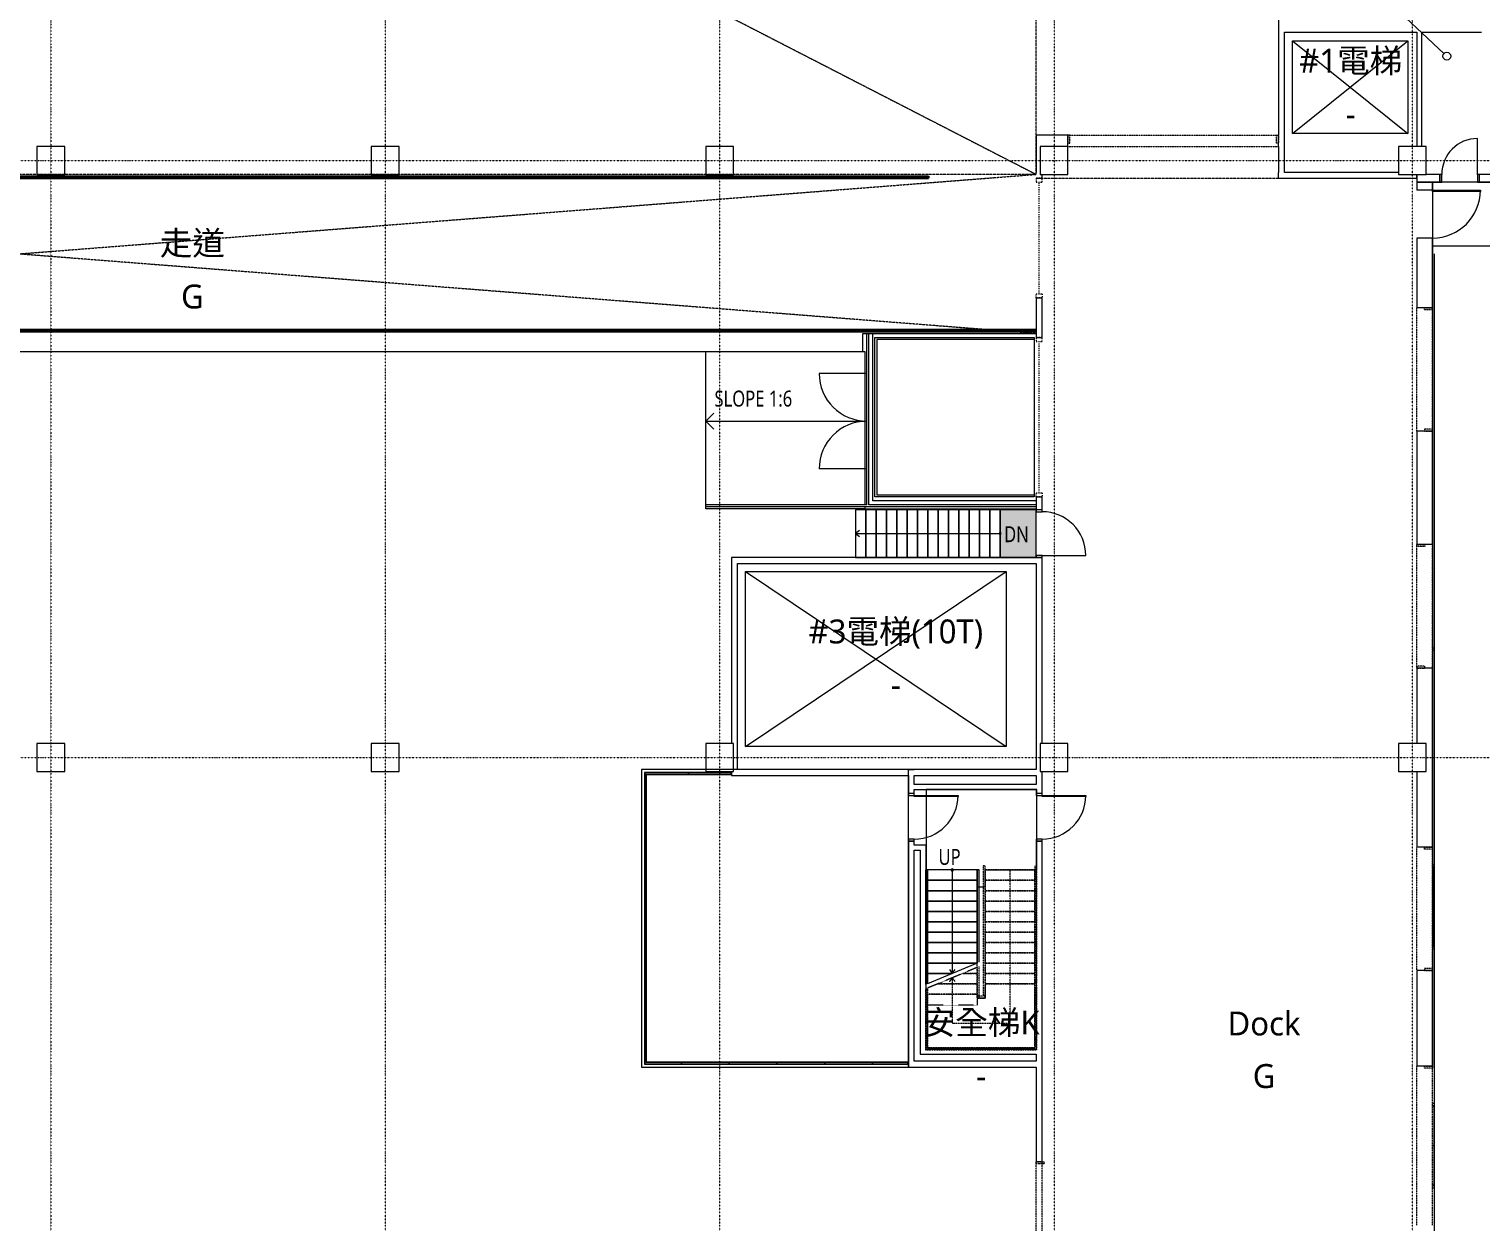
# Model space of a CAD drawing. Extents: x -76427 to 292734, y -42117 to 131250.
# Drawn here: x 217851 to 254325, y 33333 to 63300 of the extents above; entities that cross this region are included whole.
import ezdxf
from ezdxf.enums import TextEntityAlignment as Align

# ---------------------------------------------------------------- set-up
doc = ezdxf.new("R2010")
doc.units = 0
doc.header["$LTSCALE"] = 10
for name, pattern in [('H12PL1$0$HIDDEN', [0.4, 0.3, -0.1]), ('H12PL1$0$JJP_三點線', [0.9, 0.3, -0.15, 0, -0.15, 0, -0.15, 0, -0.15]), ('H12PL1$0$JJP_虛線(退縮線、投影線、地下室範圍、非屬本工程、圖面分區)', [0.45, 0.3, -0.15]), ('H12PL1$0$TAI_虛線', [5.644, 2.822, -2.822]), ('H12PL1$0$虛線', [0.846667, 0.423333, -0.423333])]:
    doc.linetypes.add(name, pattern=pattern)
for name, color, linetype in [('H12PL1$0$A-OBJE-2D', 252, 'Continuous'), ('H12PL1$0$A-RAIL', 252, 'Continuous'), ('H12PL1$0$A-STRS', 252, 'Continuous'), ('H12PL1$0$A-TEXT', 252, 'Continuous'), ('H12PL1$0$A-WALL-EX', 252, 'Continuous'), ('H12PL1$0$A-WALL-IN', 252, 'Continuous'), ('H12PL1$0$A-ZONE', 252, 'Continuous'), ('H12PL1$0$Door', 252, 'Continuous'), ('H12PL1$0$Hattch', 252, 'Continuous'), ('H12PL1$0$L10_14_SUGATA3', 252, 'Continuous'), ('H12PL1$0$L10_14_SUGATA4', 252, 'Continuous'), ('H12PL1$0$L10_14_TATEGU3', 252, 'Continuous'), ('H12PL1$0$S-COL', 252, 'Continuous'), ('H12PL1$0$S-GRID', 252, 'Continuous'), ('H12PL1$0$S-SLAB-SHOW', 252, 'Continuous'), ('XFDP10$0$A-W-P4S (50K)', 2, 'Continuous')]:
    doc.layers.add(name, color=color, linetype=linetype)
doc.styles.add('H12PL1$0$Standard', font='', dxfattribs={"width": 0.8})
doc.styles.get('H12PL1$0$Standard').set_extended_font_data('Microsoft JhengHei')

# ---------------------------------------------------------------- blocks, each defined once
blk = doc.blocks.new('XFDP10')
at = {"layer": 'XFDP10$0$A-W-P4S (50K)'}
for p, q in [((208751.3, 59550), (240449.5, 59550, 0)), ((208801.3, 59600, 0), (240449.5, 59600, 0)), ((240449.5, 59600, 0), (240449.5, 59550, 0)), ((202225, 55750, 0), (243150, 55750, 0)), ((202225, 55700, 0), (243150, 55700, 0))]:
    blk.add_line(p, q, dxfattribs=at)
blk = doc.blocks.new('H12PL1')
at = {"layer": 'H12PL1$0$Hattch', "linetype": 'Continuous', "lineweight": 0}
blk.add_hatch(color=256, dxfattribs=at).paths.add_polyline_path([(242250, 50025), (243150, 50025), (243150, 51225), (242250, 51225)])
at = {"layer": 'H12PL1$0$A-OBJE-2D', "linetype": 'H12PL1$0$HIDDEN', "lineweight": 0}
for p, q in [((192000, 85950), (243150, 59650)), ((192000, 55650), (243150, 59650)), ((243150, 55650), (192000, 59650))]:
    blk.add_line(p, q, dxfattribs=at)
at = {"layer": 'H12PL1$0$A-OBJE-2D', "lineweight": 0}
for p, q in [((250540, 63225), (251890, 63225)), ((249590, 60675), (252490, 63000)), ((249590, 63000), (252490, 60675)), ((249590, 60675), (249590, 63000)), ((249590, 63000), (252490, 63000)), ((252490, 63000), (252490, 60675)), ((252490, 60675), (249590, 60675)), ((234850, 53450), (235050, 53650)), ((234850, 53450), (235050, 53250)), ((235850, 45275), (242400, 49675)), ((235850, 49675), (242400, 45275)), ((235850, 45275), (235850, 49675)), ((235850, 49675), (242400, 49675)), ((242400, 49675), (242400, 45275)), ((243150, 48975), (243150, 45975)), ((242400, 45275), (235850, 45275))]:
    blk.add_line(p, q, dxfattribs=at)
at = {"layer": 'H12PL1$0$A-OBJE-2D', "linetype": 'H12PL1$0$HIDDEN', "lineweight": 0}
for points in [[(243150, 59650), (243150, 89450)], [(243150, 59650), (192000, 59650)]]:
    blk.add_lwpolyline(points, dxfattribs=at)
at = {"layer": 'H12PL1$0$A-OBJE-2D', "lineweight": 0}
for points in [[(192000, 85950), (192000, 55200), (238800, 55200), (238800, 55650), (243150, 55650)], [(238900, 51350), (238900, 55650)], [(238950, 51350), (238950, 55650)], [(243150, 51450), (239050, 51450), (239050, 55650)], [(243100, 55500), (239150, 55500), (239150, 51600), (243100, 51600)], [(238850, 51300), (238850, 51250), (234850, 51250), (234850, 55200), (238850, 55200), (238850, 51350)], [(238900, 54650), (237700, 54650)], [(238900, 52250), (237700, 52250)], [(238900, 51350), (234850, 51350)], [(243150, 51300), (234850, 51300)], [(238850, 51250), (243150, 51250)], [(243150, 51350), (238950, 51350)]]:
    blk.add_lwpolyline(points, dxfattribs=at)
blk.add_lwpolyline([(239100, 55550), (243100, 55550), (243100, 51550), (239100, 51550)], close=True, dxfattribs=at)
at = {"layer": 'H12PL1$0$A-OBJE-2D', "lineweight": 0, "flags": 128}
blk.add_lwpolyline([(234850, 53450), (238850, 53450)], dxfattribs=at)
at = {"layer": 'H12PL1$0$A-OBJE-2D', "lineweight": 0}
for centre, start, end in [((238900, 54650), 180, 270), ((238900, 52250), 90, 180)]:
    blk.add_arc(centre, 1200, start, end, dxfattribs=at)
at = {"layer": 'H12PL1$0$A-RAIL', "lineweight": 0}
for p, q in [((235500, 44625), (233315, 44625)), ((233315, 44625), (233315, 37300)), ((235490, 44617.5), (233322.5, 44617.5)), ((235490, 44617.5), (233322.5, 44617.5)), ((233322.5, 44617.5), (233322.5, 37307.5)), ((233322.5, 44617.5), (233322.5, 37307.5)), ((233357.5, 44582.5), (235490, 44582.5)), ((233357.5, 44582.5), (235490, 44582.5)), ((233357.5, 37342.5), (233357.5, 44582.5)), ((233357.5, 37342.5), (233357.5, 44582.5)), ((233365, 44575), (235500, 44575)), ((233365, 37350), (233365, 44575)), ((235490, 44582.5), (235490, 44617.5)), ((235490, 44582.5), (235490, 44617.5)), ((235500, 44575), (235500, 44625)), ((233315, 37300), (239940, 37300)), ((233322.5, 37307.5), (239930, 37307.5)), ((233322.5, 37307.5), (239930, 37307.5)), ((239930, 37342.5), (233357.5, 37342.5)), ((239930, 37342.5), (233357.5, 37342.5)), ((239940, 37350), (233365, 37350)), ((239930, 37307.5), (239930, 37342.5)), ((239930, 37307.5), (239930, 37342.5)), ((239940, 37300), (239940, 37350))]:
    blk.add_line(p, q, dxfattribs=at)
at = {"layer": 'H12PL1$0$A-RAIL', "lineweight": 0, "flags": 128}
for points in [[(233327.5, 44562.5, 1), (233352.5, 44562.5, 1)], [(234420, 44612.5, 1), (234420, 44587.5, 1)], [(233327.5, 43362.5, 1), (233352.5, 43362.5, 1)], [(233327.5, 42162.5, 1), (233352.5, 42162.5, 1)], [(233327.5, 40962.5, 1), (233352.5, 40962.5, 1)], [(233327.5, 39762.5, 1), (233352.5, 39762.5, 1)], [(233327.5, 38562.5, 1), (233352.5, 38562.5, 1)], [(233327.5, 37362.5, 1), (233352.5, 37362.5, 1)], [(234240, 37312.5, 1), (234240, 37337.5, 1)], [(235440, 37312.5, 1), (235440, 37337.5, 1)], [(236640, 37312.5, 1), (236640, 37337.5, 1)], [(237840, 37312.5, 1), (237840, 37337.5, 1)], [(239040, 37312.5, 1), (239040, 37337.5, 1)]]:
    blk.add_lwpolyline(points, format="xyb", close=True, dxfattribs=at)
at = {"layer": 'H12PL1$0$A-STRS', "lineweight": 0}
for p, q in [((238610, 51225), (238610, 50025)), ((238870, 51225), (238610, 51225)), ((238870, 50025), (238870, 51225)), ((238870, 51225), (238870, 50025)), ((239130, 51225), (238870, 51225)), ((239130, 50025), (239130, 51225)), ((239130, 51225), (239130, 50025)), ((239390, 51225), (239130, 51225)), ((239390, 50025), (239390, 51225)), ((239390, 51225), (239390, 50025)), ((239650, 51225), (239390, 51225)), ((239650, 50025), (239650, 51225)), ((239650, 51225), (239650, 50025)), ((239910, 51225), (239650, 51225)), ((239910, 50025), (239910, 51225)), ((239910, 51225), (239910, 50025)), ((240170, 51225), (239910, 51225)), ((240170, 50025), (240170, 51225)), ((240170, 51225), (240170, 50025)), ((240430, 51225), (240170, 51225)), ((240430, 50025), (240430, 51225)), ((240430, 51225), (240430, 50025)), ((240690, 51225), (240430, 51225)), ((240690, 50025), (240690, 51225)), ((240690, 51225), (240690, 50025)), ((240950, 51225), (240690, 51225)), ((240950, 50025), (240950, 51225)), ((240950, 51225), (240950, 50025)), ((241210, 51225), (240950, 51225)), ((241210, 50025), (241210, 51225)), ((241210, 51225), (241210, 50025)), ((241470, 51225), (241210, 51225)), ((241470, 50025), (241470, 51225)), ((241470, 51225), (241470, 50025)), ((241730, 51225), (241470, 51225)), ((241730, 50025), (241730, 51225)), ((241730, 51225), (241730, 50025)), ((241990, 51225), (241730, 51225)), ((241990, 50025), (241990, 51225)), ((241990, 51225), (241990, 50025)), ((242250, 51225), (241990, 51225)), ((242250, 50025), (242250, 51225)), ((238710, 50700), (238610, 50625)), ((238610, 50625), (238870, 50625)), ((238610, 50625), (238710, 50550)), ((238870, 50625), (241990, 50625)), ((241990, 50625), (242250, 50625)), ((238610, 50025), (238870, 50025)), ((238870, 50025), (239130, 50025)), ((239130, 50025), (239390, 50025)), ((239390, 50025), (239650, 50025)), ((239650, 50025), (239910, 50025)), ((239910, 50025), (240170, 50025)), ((240170, 50025), (240430, 50025)), ((240430, 50025), (240690, 50025)), ((240690, 50025), (240950, 50025)), ((240950, 50025), (241210, 50025)), ((241210, 50025), (241470, 50025)), ((241470, 50025), (241730, 50025)), ((241730, 50025), (241990, 50025)), ((241990, 50025), (242250, 50025)), ((240370, 42175), (240370, 39294.2)), ((240420, 42175), (240370, 42175)), ((240420, 39315), (240420, 42175)), ((241670, 42175), (240420, 42175)), ((240420, 42175), (240420, 41915)), ((241045, 42175), (241045, 41915)), ((241670, 42175), (241670, 39835)), ((241720, 42175), (241670, 42175)), ((241670, 41915), (241670, 42175)), ((241720, 39855.8), (241720, 42175)), ((240420, 41915), (241670, 41915)), ((241670, 41915), (240420, 41915)), ((240420, 41915), (240420, 41655)), ((240420, 41655), (241670, 41655)), ((241670, 41655), (240420, 41655)), ((240420, 41655), (240420, 41395)), ((241045, 41915), (241045, 39575)), ((241670, 41655), (241670, 41915)), ((241670, 41395), (241670, 41655)), ((240420, 41395), (241670, 41395)), ((241670, 41395), (240420, 41395)), ((240420, 41395), (240420, 41135)), ((241670, 41135), (241670, 41395)), ((240420, 41135), (241670, 41135)), ((241670, 41135), (240420, 41135)), ((240420, 41135), (240420, 40875)), ((240420, 40875), (241670, 40875)), ((241670, 40875), (240420, 40875)), ((240420, 40875), (240420, 40615)), ((241670, 40875), (241670, 41135)), ((241670, 40615), (241670, 40875)), ((240420, 40615), (241670, 40615)), ((241670, 40615), (240420, 40615)), ((240420, 40615), (240420, 40355)), ((241670, 40355), (241670, 40615)), ((240420, 40355), (241670, 40355)), ((241670, 40355), (240420, 40355)), ((240420, 40355), (240420, 40095)), ((241670, 40095), (241670, 40355)), ((240420, 40095), (241670, 40095)), ((241670, 40095), (240420, 40095)), ((240420, 40095), (240420, 39835)), ((240420, 39835), (241670, 39835)), ((241670, 39835), (240420, 39835)), ((240420, 39835), (240420, 39575)), ((241670, 39835), (240420, 39315)), ((241670, 39835), (241670, 40095)), ((240420, 39575), (241045, 39575)), ((241045, 39575), (240420, 39575)), ((240420, 39575), (240420, 39315)), ((240970, 39675), (241045, 39575)), ((241045, 39575), (241120, 39675))]:
    blk.add_line(p, q, dxfattribs=at)
at = {"layer": 'H12PL1$0$A-STRS', "linetype": 'H12PL1$0$JJP_虛線(退縮線、投影線、地下室範圍、非屬本工程、圖面分區)', "lineweight": 0}
for p, q in [((241670, 42175), (240420, 42175)), ((240420, 42175), (240420, 41915)), ((241670, 42175), (241669.98, 42175)), ((241670, 41915), (241670, 42175)), ((241670, 41915), (241670, 42175)), ((241870, 42275), (241820, 42275)), ((241820, 42275), (241820, 42175)), ((241820, 42175), (241820, 39315)), ((241870, 42175), (241870, 42275)), ((241870.02, 42175), (241870, 42175)), ((241870, 42175), (241870, 41915)), ((241870, 39315), (241870, 42175)), ((243120, 42175), (241870, 42175)), ((241870, 42175), (241870, 41915)), ((243120, 42175), (241870, 42175)), ((241870, 42175), (241870, 41915)), ((242495, 41915), (242495, 42175)), ((243170, 42275), (243120, 42275)), ((243120, 42275), (243120, 42175)), ((243120, 42175), (243120, 39315)), ((243120, 41915), (243120, 42175)), ((243120, 41915), (243120, 42175)), ((243170, 42175), (243170, 42275)), ((243170, 39315), (243170, 42175)), ((240420, 41915), (241670, 41915)), ((241670, 41915), (240420, 41915)), ((240420, 41915), (240420, 41655)), ((240420, 41655), (241670, 41655)), ((241670, 41655), (240420, 41655)), ((240420, 41655), (240420, 41395)), ((241669.98, 41915), (241670, 41915)), ((241670, 41915), (241669.98, 41915)), ((241669.98, 41655), (241670, 41655)), ((241670, 41655), (241669.98, 41655)), ((241670, 41655), (241670, 41915)), ((241670, 41655), (241670, 41915)), ((241670, 41395), (241670, 41655)), ((241670, 41395), (241670, 41655)), ((241870.02, 41915), (241870, 41915)), ((241870, 41915), (241870, 41655)), ((241870, 41915), (241870.02, 41915)), ((243120, 41915), (241870, 41915)), ((241870, 41915), (241870, 41655)), ((241870, 41915), (243120, 41915)), ((243120, 41915), (241870, 41915)), ((241870, 41915), (241870, 41655)), ((241870, 41915), (243120, 41915)), ((241870.02, 41655), (241870, 41655)), ((241870, 41655), (241870, 41395)), ((241870, 41655), (241870.02, 41655)), ((243120, 41655), (241870, 41655)), ((241870, 41655), (241870, 41395)), ((241870, 41655), (243120, 41655)), ((243120, 41655), (241870, 41655)), ((241870, 41655), (241870, 41395)), ((241870, 41655), (243120, 41655)), ((242495, 39315), (242495, 41915)), ((243120, 41655), (243120, 41915)), ((243120, 41655), (243120, 41915)), ((243120, 41395), (243120, 41655)), ((243120, 41395), (243120, 41655)), ((240420, 41395), (241670, 41395)), ((241670, 41395), (240420, 41395)), ((240420, 41395), (240420, 41135)), ((241669.98, 41395), (241670, 41395)), ((241670, 41395), (241669.98, 41395)), ((241670, 41135), (241670, 41395)), ((241670, 41135), (241670, 41395)), ((241870.02, 41395), (241870, 41395)), ((241870, 41395), (241870, 41135)), ((241870, 41395), (241870.02, 41395)), ((243120, 41395), (241870, 41395)), ((241870, 41395), (241870, 41135)), ((241870, 41395), (243120, 41395)), ((243120, 41395), (241870, 41395)), ((241870, 41395), (241870, 41135)), ((241870, 41395), (243120, 41395)), ((243120, 41135), (243120, 41395)), ((243120, 41135), (243120, 41395)), ((240420, 41135), (241670, 41135)), ((241670, 41135), (240420, 41135)), ((240420, 41135), (240420, 40875)), ((240420, 40875), (241670, 40875)), ((241670, 40875), (240420, 40875)), ((240420, 40875), (240420, 40615)), ((241669.98, 41135), (241670, 41135)), ((241670, 41135), (241669.98, 41135)), ((241669.98, 40875), (241670, 40875)), ((241670, 40875), (241669.98, 40875)), ((241670, 40875), (241670, 41135)), ((241670, 40875), (241670, 41135)), ((241670, 40615), (241670, 40875)), ((241670, 40615), (241670, 40875)), ((241870.02, 41135), (241870, 41135)), ((241870, 41135), (241870, 40875)), ((241870, 41135), (241870.02, 41135)), ((243120, 41135), (241870, 41135)), ((241870, 41135), (241870, 40875)), ((241870, 41135), (243120, 41135)), ((243120, 41135), (241870, 41135)), ((241870, 41135), (241870, 40875)), ((241870, 41135), (243120, 41135)), ((241870.02, 40875), (241870, 40875)), ((241870, 40875), (241870, 40615)), ((241870, 40875), (241870.02, 40875)), ((243120, 40875), (241870, 40875)), ((241870, 40875), (241870, 40615)), ((241870, 40875), (243120, 40875)), ((243120, 40875), (241870, 40875)), ((241870, 40875), (241870, 40615)), ((241870, 40875), (243120, 40875)), ((243120, 40875), (243120, 41135)), ((243120, 40875), (243120, 41135)), ((243120, 40615), (243120, 40875)), ((243120, 40615), (243120, 40875)), ((240420, 40615), (241670, 40615)), ((241670, 40615), (240420, 40615)), ((240420, 40615), (240420, 40355)), ((241669.98, 40615), (241670, 40615)), ((241670, 40615), (241669.98, 40615)), ((241670, 40355), (241670, 40615)), ((241670, 40355), (241670, 40615)), ((241870.02, 40615), (241870, 40615)), ((241870, 40615), (241870, 40355)), ((241870, 40615), (241870.02, 40615)), ((243120, 40615), (241870, 40615)), ((241870, 40615), (241870, 40355)), ((241870, 40615), (243120, 40615)), ((243120, 40615), (241870, 40615)), ((241870, 40615), (241870, 40355)), ((241870, 40615), (243120, 40615)), ((243120, 40355), (243120, 40615)), ((243120, 40355), (243120, 40615)), ((240420, 40355), (241670, 40355)), ((241670, 40355), (240420, 40355)), ((240420, 40355), (240420, 40095)), ((241669.98, 40355), (241670, 40355)), ((241670, 40355), (241669.98, 40355)), ((241670, 40095), (241670, 40355)), ((241670, 40095), (241670, 40355)), ((241870.02, 40355), (241870, 40355)), ((241870, 40355), (241870, 40095)), ((241870, 40355), (241870.02, 40355)), ((243120, 40355), (241870, 40355)), ((241870, 40355), (241870, 40095)), ((241870, 40355), (243120, 40355)), ((243120, 40355), (241870, 40355)), ((241870, 40355), (241870, 40095)), ((241870, 40355), (243120, 40355)), ((243120, 40095), (243120, 40355)), ((243120, 40095), (243120, 40355)), ((240420, 40095), (241670, 40095)), ((241670, 40095), (240420, 40095)), ((240420, 40095), (240420, 39835)), ((240420, 39835), (241670, 39835)), ((241670, 39835), (240420, 39835)), ((240420, 39835), (240420, 39575)), ((241669.98, 40095), (241670, 40095)), ((241670, 40095), (241669.98, 40095)), ((241669.98, 39835), (241670, 39835)), ((241670, 39835), (241669.98, 39835)), ((241670, 39835), (241670, 40095)), ((241670, 39835), (241670, 40095)), ((241670, 39575), (241670, 39835)), ((241870.02, 40095), (241870, 40095)), ((241870, 40095), (241870, 39918.2)), ((241870, 40095), (241870.02, 40095)), ((243120, 40095), (241870, 40095)), ((241870, 40095), (241870, 39835)), ((241870, 40095), (243120, 40095)), ((243120, 40095), (241870, 40095)), ((241870, 40095), (241870, 39835)), ((241870, 40095), (243120, 40095)), ((243120, 39835), (241870, 39835)), ((241870, 39835), (241870, 39575)), ((241870, 39835), (243120, 39835)), ((243120, 39835), (241870, 39835)), ((241870, 39835), (241870, 39575)), ((241870, 39835), (243120, 39835)), ((243120, 39835), (243120, 40095)), ((243120, 39835), (243120, 40095)), ((243120, 39575), (243120, 39835)), ((243120, 39575), (243120, 39835)), ((241670, 39726.69), (240420, 39206.69)), ((240420, 39575), (241045, 39575)), ((241045, 39575), (240420, 39575)), ((240420, 39575), (240420, 39315)), ((241045, 39466.69), (240970, 39366.69)), ((241045, 39466.69), (241045, 39055)), ((241120, 39366.69), (241045, 39466.69)), ((241305.35, 39575), (241670, 39575)), ((241305.35, 39575), (241670, 39575)), ((241670, 39575), (241305.35, 39575)), ((241670, 39575), (241305.35, 39575)), ((241670, 39726.69), (241670, 39055)), ((241670, 39575), (241670, 39726.69)), ((241670, 39315), (241670, 39575)), ((241670, 39315), (241670, 39575)), ((241720, 39055), (241720, 39747.49)), ((243120, 39575), (241870, 39575)), ((241870, 39575), (241870, 39315)), ((241870, 39575), (243120, 39575)), ((241870, 39575), (241870, 39315)), ((243120, 39575), (241870, 39575)), ((241870, 39575), (243120, 39575)), ((243120, 39315), (243120, 39575)), ((243120, 39315), (243120, 39575)), ((240370, 39185.89), (240370, 39055)), ((240370, 39055), (240370, 38955)), ((240420, 39055), (240420, 39206.69)), ((240420, 39206.69), (240420, 39055)), ((240420, 39206.69), (240420, 39055)), ((240420, 38955), (240420, 39055)), ((240420, 39055), (241670, 39055)), ((241670, 39055), (240420, 39055)), ((241670, 39055), (240420, 39055)), ((241670, 39055), (240420, 39055)), ((240420, 39055), (241670, 39055)), ((241670, 39055), (240420, 39055)), ((240420, 39055), (240420, 37705)), ((240680.36, 39315), (241670, 39315)), ((241670, 39315), (240680.36, 39315)), ((240680.36, 39315), (241670, 39315)), ((241670, 39315), (240680.36, 39315)), ((241045, 39055), (241045, 38330)), ((241670, 39055), (241670, 39315)), ((241670, 39055), (241670, 39315)), ((241670, 39055), (241670, 38955)), ((241670, 38955), (241670, 39055)), ((241720, 38955), (241720, 39055)), ((241820, 39315), (241820, 39015)), ((241870, 39015), (241870, 39315)), ((241870, 39315), (243120, 39315)), ((243120, 39315), (241870, 39315)), ((241870, 39315), (241870, 38955)), ((241870, 39315), (243120, 39315)), ((242495, 38330), (242495, 39315)), ((243120, 39315), (243120, 39015)), ((243120, 37705), (243120, 39315)), ((243170, 39015), (243170, 39315)), ((240370, 38955), (240420, 38955)), ((240370, 38955), (240370, 37655)), ((240420, 38955), (240370, 38955)), ((240420, 37705), (240420, 38955)), ((241820, 39005), (241670, 39005)), ((241670, 39005), (241670, 38955)), ((241670, 38955), (241720, 38955)), ((241670, 38955), (241870, 38955)), ((241870, 38955), (241670, 38955)), ((241870, 39015), (241820, 39015)), ((241820, 39015), (241820, 39005)), ((241820, 39015), (241870, 39015)), ((241870, 38955), (241870, 39015)), ((243170, 39015), (243120, 39015)), ((243120, 39015), (243120, 37705)), ((243120, 39015), (243170, 39015)), ((243170, 37655), (243170, 39015)), ((241045, 38330), (242495, 38330)), ((240370, 37655), (243170, 37655)), ((243120, 37705), (240420, 37705)), ((240420, 37705), (243120, 37705))]:
    blk.add_line(p, q, dxfattribs=at)
at = {"layer": 'H12PL1$0$A-STRS', "linetype": 'H12PL1$0$虛線', "lineweight": 0}
for p, q in [((243120, 39315), (241870, 39315)), ((241870, 39315), (241870, 38955)), ((243120, 37705), (243120, 39315)), ((241670, 38782.5), (240420, 38782.5)), ((240420, 38782.5), (240420, 37705)), ((241870, 38955), (241670, 38955)), ((241670, 38955), (241670, 38782.5)), ((240420, 37705), (243120, 37705))]:
    blk.add_line(p, q, dxfattribs=at)
at = {"layer": 'H12PL1$0$A-STRS', "lineweight": 0, "flags": 128}
for points in [[(242250, 50650, 1), (242250, 50600, 1)], [(241020, 42175, 1), (241070, 42175, 1)]]:
    blk.add_lwpolyline(points, format="xyb", close=True, dxfattribs=at)
at = {"layer": 'H12PL1$0$A-WALL-EX', "lineweight": 0}
for p, q in [((253290, 59450), (253290, 59650)), ((254290, 59450), (254290, 59650)), ((253109.42, 59250), (252714.42, 59250)), ((253109.42, 58050), (252714.42, 58050)), ((253109.42, 56300), (252714.42, 56300)), ((253109.42, 53200), (252714.42, 53200)), ((253109.42, 50348.5), (252714.42, 50348.5)), ((253109.42, 47248.5), (252714.42, 47248.5)), ((253109.42, 42750), (252714.42, 42750)), ((253109.42, 39650), (252714.42, 39650)), ((253109.42, 37250), (252714.42, 37250))]:
    blk.add_line(p, q, dxfattribs=at)
at = {"layer": 'H12PL1$0$A-WALL-EX', "lineweight": 0, "flags": 128}
for points in [[(252715, 59650), (252715, 59450)], [(253290, 59650), (252950, 59650)], [(254590, 59650), (254290, 59650)], [(252714.42, 59450), (252714.42, 59250)], [(253109.42, 59450), (252714.42, 59450)], [(252715, 59450), (253290, 59450)], [(253109.42, 59450), (253109.42, 37250)], [(253109.42, 59450), (253109.42, 56300)], [(253109.42, 59450), (253109.42, 59350)], [(253109.42, 59450), (253109.42, 59350)], [(253109.42, 59250), (253109.42, 59450)], [(254290, 59450), (254590, 59450)], [(252714.42, 58050), (252714.42, 56300)], [(253109.42, 58050), (253109.42, 56300)], [(253109.42, 58050), (253109.42, 56300)], [(253109.42, 56300), (253109.42, 58050)], [(252714.42, 53200), (252714.42, 50348.5)], [(253109.42, 53200), (253109.42, 50300)], [(253109.42, 53200), (253109.42, 50300)], [(253109.42, 53200), (253109.42, 50300)], [(253109.42, 50348.5), (253109.42, 53200)], [(252714.42, 47248.5), (252714.42, 45350)], [(253109.42, 47248.5), (253109.42, 42750)], [(253109.42, 47248.5), (253109.42, 42750)], [(253109.42, 47248.5), (253109.42, 42750)], [(253109.42, 42750), (253109.42, 47248.5)], [(252714.42, 44650), (252714.42, 42750)], [(252714.42, 39650), (252714.42, 37250)], [(253109.42, 39650), (253109.42, 37250)], [(253109.42, 39650), (253109.42, 37250)], [(253109.42, 39650), (253109.42, 37250)], [(253109.42, 37250), (253109.42, 39650)]]:
    blk.add_lwpolyline(points, dxfattribs=at)
at = {"layer": 'H12PL1$0$A-WALL-IN', "lineweight": 0}
for p, q in [((243950, 60350), (243950, 60630)), ((249240, 60350), (249240, 60630)), ((249390, 60350), (249390, 60630)), ((243150, 59550), (243300, 59550)), ((243150, 56550), (243300, 56550)), ((243150, 55550), (243300, 55550)), ((243150, 51550), (243300, 51550)), ((243300, 51225), (243150, 51225)), ((243300, 50025), (243150, 50025)), ((240090, 44100), (239940, 44100)), ((243300, 44100), (243150, 44100)), ((240090, 42900), (239940, 42900)), ((243300, 42900), (243150, 42900)), ((243300, 34845), (243150, 34845))]:
    blk.add_line(p, q, dxfattribs=at)
at = {"layer": 'H12PL1$0$A-WALL-IN', "lineweight": 0, "flags": 128}
for points in [[(249240, 73425), (249240, 63225)], [(249240, 63225), (249240, 60630)], [(249390, 59700), (249390, 63225)], [(249390, 63225), (252715, 63225)], [(252715, 63225), (252715, 60350)], [(252840, 60350), (252840, 63225)], [(252840, 63225), (254340, 63225)], [(243150, 60630), (243150, 60350)], [(243950, 60630), (243150, 60630)], [(243150, 60350), (243150, 59700)], [(249240, 60350), (249240, 59700)], [(243300, 59550), (243300, 59650)], [(249240, 59550), (249240, 59700)], [(249240, 59550), (252715, 59550)], [(252250, 59700), (249390, 59700)], [(252715, 59550), (252715, 59650)], [(243150, 56550), (243150, 55550)], [(243300, 55550), (243300, 56550)], [(243150, 51550), (243150, 51225)], [(243300, 51225), (243300, 51550)], [(235500, 50025), (235500, 49875)], [(243150, 50025), (235500, 50025)], [(243300, 45350), (243300, 50025)], [(235500, 49875), (235500, 45350)], [(235650, 44700), (235650, 49875)], [(235650, 49875), (243150, 49875)], [(243150, 49875), (243150, 44700)], [(235500, 44650), (235500, 44550)], [(235500, 44550), (239940, 44550)], [(239940, 44700), (235650, 44700)], [(239940, 44700), (240090, 44700)], [(240090, 44700), (239940, 44700)], [(239940, 44550), (239940, 44100)], [(243150, 44700), (240090, 44700)], [(240090, 44550), (243150, 44550)], [(240090, 44325), (240090, 44550)], [(243150, 44550), (243150, 44325)], [(243300, 44100), (243300, 44650)], [(243150, 44325), (240090, 44325)], [(240090, 44200), (243150, 44200)], [(240090, 44100), (240090, 44200)], [(243150, 44200), (243150, 44100)], [(239940, 42900), (239940, 37225)], [(240090, 42800), (240090, 42900)], [(240240, 42800), (240090, 42800)], [(240090, 42675), (240240, 42675)], [(240090, 37375), (240090, 42675)], [(240390, 42800), (240240, 42800)], [(240240, 42675), (240240, 37550)], [(240390, 37675), (240390, 42800)], [(243150, 42900), (243150, 37675)], [(243300, 34845), (243300, 42900)], [(243150, 37675), (240390, 37675)], [(239940, 37225), (240090, 37225)], [(243150, 37375), (240090, 37375)], [(240090, 37225), (243150, 37225)], [(240240, 37550), (240390, 37550)], [(240390, 37550), (243150, 37550)], [(243150, 37550), (243150, 37375)], [(243150, 37225), (243150, 34845)]]:
    blk.add_lwpolyline(points, dxfattribs=at)
at = {"layer": 'H12PL1$0$A-ZONE', "lineweight": 0}
blk.add_line((251429.49, 64527.28), (253394.65, 62686.82), dxfattribs=at)
at = {"layer": 'H12PL1$0$A-ZONE', "linetype": 'H12PL1$0$HIDDEN', "lineweight": 0}
blk.add_lwpolyline([(243300, 59550), (249240, 59550)], dxfattribs=at)
at = {"layer": 'H12PL1$0$A-ZONE', "lineweight": 0}
blk.add_circle((253467.64, 62618.46), 100, dxfattribs=at)
at = {"layer": 'H12PL1$0$Door', "linetype": 'H12PL1$0$JJP_虛線(退縮線、投影線、地下室範圍、非屬本工程、圖面分區)', "lineweight": 0}
for p, q in [((244000, 60630), (243950, 60630)), ((243950, 60630), (243950, 60430)), ((243950, 60630), (249240, 60630)), ((244000, 60430), (244000, 60630)), ((249190, 60430), (249190, 60630)), ((249190, 60630), (249240, 60630)), ((249240, 60630), (249240, 60430)), ((243950, 60430), (244000, 60430)), ((243950, 60350), (249240, 60350)), ((249240, 60430), (249190, 60430)), ((252714.42, 53200), (252714.42, 56300)), ((252909.42, 56250), (252909.42, 56300)), ((252909.42, 56300), (253109.42, 56300)), ((253109.42, 56250), (252909.42, 56250)), ((253109.42, 56300), (253109.42, 56250)), ((253109.42, 53200), (253109.42, 56300)), ((253109.42, 53250), (252909.42, 53250)), ((252909.42, 53250), (252909.42, 53200)), ((252909.42, 53200), (253109.42, 53200)), ((253109.42, 53200), (253109.42, 53250)), ((252714.42, 50298.5), (252714.42, 50348.5)), ((252714.42, 50348.5), (252914.42, 50348.5)), ((252714.42, 47248.5), (252714.42, 50348.5)), ((252914.42, 50348.5), (252914.42, 50298.5)), ((253109.42, 47248.5), (253109.42, 50348.5)), ((252914.42, 50298.5), (252714.42, 50298.5)), ((252914.42, 47298.5), (252714.42, 47298.5)), ((252714.42, 47298.5), (252714.42, 47248.5)), ((252714.42, 47248.5), (252914.42, 47248.5)), ((252914.42, 47248.5), (252914.42, 47298.5)), ((252714.42, 39650), (252714.42, 42750)), ((252909.42, 42700), (252909.42, 42750)), ((252909.42, 42750), (253109.42, 42750)), ((253109.42, 42700), (252909.42, 42700)), ((253109.42, 42750), (253109.42, 42700)), ((253109.42, 39650), (253109.42, 42750)), ((253109.42, 39700), (252909.42, 39700)), ((252909.42, 39700), (252909.42, 39650)), ((252909.42, 39650), (253109.42, 39650)), ((253109.42, 39650), (253109.42, 39700)), ((252714.42, 33250), (252714.42, 37250)), ((252909.42, 37200), (252909.42, 37250)), ((252909.42, 37250), (253109.42, 37250)), ((253109.42, 37250), (253109.42, 37200)), ((253109.42, 33250), (253109.42, 37250)), ((253109.42, 37200), (252909.42, 37200)), ((243150, 34795), (243150, 34845)), ((243150, 34845), (243350, 34845)), ((243150, 30845), (243150, 34845)), ((243350, 34795), (243150, 34795)), ((243300, 30845), (243300, 34845)), ((243350, 34845), (243350, 34795))]:
    blk.add_line(p, q, dxfattribs=at)
at = {"layer": 'H12PL1$0$Door', "lineweight": 0}
for p, q in [((254240, 59650), (254240, 60550)), ((253340, 59650), (253290, 59650)), ((253290, 59650), (253290, 59450)), ((253290, 59450), (253290, 59650)), ((253290, 59450), (253290, 59650)), ((253340, 59450), (253340, 59650)), ((254290, 59650), (254240, 59650)), ((254240, 59650), (254240, 59450)), ((254290, 59450), (254290, 59650)), ((254290, 59450), (254290, 59650)), ((254290, 59450), (254290, 59650)), ((253109.42, 59250), (252714.42, 59250)), ((253109.42, 59250), (254309.42, 59250)), ((253109.42, 59220), (253109.42, 59250)), ((254309.42, 59220), (253109.42, 59220)), ((253290, 59450), (253340, 59450)), ((254240, 59450), (254290, 59450)), ((254309.42, 59250), (254309.42, 59220)), ((253109.42, 58050), (252714.42, 58050)), ((243150, 51225), (243150, 51175)), ((243300, 51225), (243150, 51225)), ((243300, 51225), (243150, 51225)), ((243300, 51225), (243150, 51225)), ((243150, 51175), (243300, 51175)), ((243300, 51175), (243300, 51225)), ((243300, 50075), (243150, 50075)), ((243150, 50075), (243150, 50025)), ((243150, 50025), (243300, 50025)), ((243300, 50025), (243150, 50025)), ((243300, 50025), (243150, 50025)), ((243300, 50025), (243300, 50075)), ((243300, 50075), (244400, 50075)), ((240090, 44100), (239940, 44100)), ((239940, 44100), (239940, 44050)), ((239940, 44050), (240090, 44050)), ((240090, 44050), (240090, 44100)), ((240090, 44050), (241190, 44050)), ((240090, 44020), (240090, 44050)), ((241190, 44020), (240090, 44020)), ((241190, 44050), (241190, 44020)), ((243300, 44100), (243150, 44100)), ((243150, 44100), (243150, 44050)), ((243150, 44050), (243300, 44050)), ((243300, 44050), (243300, 44100)), ((243300, 44050), (244400, 44050)), ((243300, 44020), (243300, 44050)), ((244400, 44020), (243300, 44020)), ((244400, 44050), (244400, 44020)), ((240090, 42950), (239940, 42950)), ((239940, 42950), (239940, 42900)), ((239940, 42900), (240090, 42900)), ((240090, 42900), (240090, 42950)), ((243300, 42950), (243150, 42950)), ((243150, 42950), (243150, 42900)), ((243150, 42900), (243300, 42900)), ((243300, 42900), (243300, 42950))]:
    blk.add_line(p, q, dxfattribs=at)
at = {"layer": 'H12PL1$0$Door', "linetype": 'H12PL1$0$TAI_虛線', "lineweight": 0}
for p, q in [((243150, 59550), (243150, 59450)), ((243300, 59550), (243150, 59550)), ((243300, 59450), (243300, 59550)), ((243150, 59450), (243300, 59450)), ((243225, 56650), (243225, 59450)), ((243150, 56550), (243150, 56650)), ((243150, 56650), (243300, 56650)), ((243300, 56550), (243150, 56550)), ((243300, 56650), (243300, 56550)), ((243150, 55550), (243150, 55450)), ((243300, 55550), (243150, 55550)), ((243150, 55450), (243300, 55450)), ((243225, 51650), (243225, 55450)), ((243300, 55450), (243300, 55550)), ((243150, 51550), (243150, 51650)), ((243150, 51650), (243300, 51650)), ((243300, 51550), (243150, 51550)), ((243300, 51650), (243300, 51550))]:
    blk.add_line(p, q, dxfattribs=at)
at = {"layer": 'H12PL1$0$Door', "lineweight": 0}
for centre, radius, start, end in [((254240, 59650), 900, 90, 180), ((253109.42, 59250), 1200, 270, 0), ((243300, 50075), 1100, 0, 90), ((240090, 44050), 1100, 270, 0), ((243300, 44050), 1100, 270, 0)]:
    blk.add_arc(centre, radius, start, end, dxfattribs=at)
at = {"layer": 'H12PL1$0$L10_14_SUGATA3', "lineweight": 0}
for p, q in [((253146.88, 55748.44), (253150, 55750)), ((253143.68, 53753.16), (253150, 53750)), ((253137.26, 49743.63), (253150, 49750)), ((253134.09, 47757.96), (253150, 47750)), ((253125.25, 42237.62), (253150, 42250)), ((253122.09, 40263.96), (253150, 40250)), ((253115.64, 36232.82), (253150, 36250)), ((253112.49, 34268.75), (253150, 34250))]:
    blk.add_line(p, q, dxfattribs=at)
at = {"layer": 'H12PL1$0$L10_14_SUGATA3', "lineweight": 0, "flags": 128}
for points in [[(253146.98, 55815), (253150, 55815)], [(253146.88, 55750), (253150, 55750), (253150, 53750), (253143.68, 53750)], [(253150, 53685), (253143.57, 53685)], [(253137.27, 49750), (253150, 49750), (253150, 47750), (253134.07, 47750)], [(253137.38, 49815), (253150, 49815)], [(253150, 47685), (253133.97, 47685)], [(253125.37, 42315), (253150, 42315)], [(253122.07, 40250), (253150, 40250), (253150, 42250), (253125.27, 42250)], [(253150, 40185), (253121.96, 40185)], [(253112.46, 34250), (253150, 34250), (253150, 36250), (253115.66, 36250)], [(253115.77, 36315), (253150, 36315)], [(253150, 34185), (253112.36, 34185)]]:
    blk.add_lwpolyline(points, dxfattribs=at)
at = {"layer": 'H12PL1$0$L10_14_SUGATA4', "lineweight": 0}
blk.add_line((253150, 57650), (253150, 32350), dxfattribs=at)
at = {"layer": 'H12PL1$0$L10_14_TATEGU3', "lineweight": 0}
for p, q in [((253123.67, 41250), (253125, 41250)), ((253114.06, 35250), (253125, 35250))]:
    blk.add_line(p, q, dxfattribs=at)
at = {"layer": 'H12PL1$0$S-COL', "lineweight": 0, "flags": 128}
for points in [[(218050, 59650), (218750, 59650), (218750, 60350), (218050, 60350)], [(226450, 59650), (227150, 59650), (227150, 60350), (226450, 60350)], [(234850, 59650), (235550, 59650), (235550, 60350), (234850, 60350)], [(243250, 59650), (243950, 59650), (243950, 60350), (243250, 60350)], [(252250, 59650), (252950, 59650), (252950, 60350), (252250, 60350)], [(218050, 44650), (218750, 44650), (218750, 45350), (218050, 45350)], [(226450, 44650), (227150, 44650), (227150, 45350), (226450, 45350)], [(234850, 44650), (235550, 44650), (235550, 45350), (234850, 45350)], [(243250, 44650), (243950, 44650), (243950, 45350), (243250, 45350)], [(252250, 44650), (252950, 44650), (252950, 45350), (252250, 45350)]]:
    blk.add_lwpolyline(points, close=True, dxfattribs=at)
at = {"layer": 'H12PL1$0$S-GRID', "linetype": 'H12PL1$0$JJP_三點線', "lineweight": 0}
for p, q in [((218400, 128250), (218400, -28000)), ((226800, 128250), (226800, -28000)), ((235200, 128250), (235200, -28000)), ((243600, 128250), (243600, -28000)), ((252600, 128250), (252600, -28000)), ((-29000, 60000), (289600, 60000)), ((-29000, 45000), (289600, 45000))]:
    blk.add_line(p, q, dxfattribs=at)
at = {"layer": 'H12PL1$0$S-SLAB-SHOW', "lineweight": 0, "flags": 128}
for points in [[(258100, 59450), (253109.42, 59450), (253109.42, 57850), (258100, 57850)], [(242250, 50025), (243150, 50025), (243150, 51225), (242250, 51225)], [(233240, 37225), (239940, 37225), (239940, 44700), (233240, 44700)], [(240390, 41395), (241670, 41395), (241670, 41755), (241870, 41755), (241870, 42175), (243170, 42175), (243170, 44200), (240390, 44200)]]:
    blk.add_lwpolyline(points, close=True, dxfattribs=at)
at = {"layer": 'H12PL1$0$S-SLAB-SHOW', "lineweight": 0}
blk.add_lwpolyline([(234850, 44700), (233240, 44700), (233240, 37225), (239940, 37225)], dxfattribs=at)
blk.add_blockref('XFDP10', (0, 0))
at = {"layer": 'H12PL1$0$A-TEXT', "linetype": 'Continuous', "lineweight": 0, "char_height": 400, "style": 'H12PL1$0$Standard'}
for s, insert, attachment_point in [('\\A1;SLOPE 1:6 ', (235069.27, 54216.81), 1), ('\\A1;DN', (242345.24, 50608.78), 4), ('\\A1;UP', (240697.32, 42501.44), 4)]:
    blk.add_mtext(s, dxfattribs=dict(at, insert=insert, attachment_point=attachment_point))
at = {"layer": 'H12PL1$0$A-ZONE', "style": 'H12PL1$0$Standard'}
for s, p in [('#1電梯', (251052.5, 62804.9)), ('-', (251052.5, 61464.53)), ('走道', (221953.95, 58223.1)), ('G', (221953.95, 56881.21)), ('#3電梯(10T)', (239625, 48467.4)), ('-', (239625, 47127.03)), ('安全梯K', (241770, 38643.92)), ('Dock', (248876.11, 38618.44)), ('G', (248876.11, 37298.97)), ('-', (241770, 37302.03))]:
    blk.add_text(s, height=600, dxfattribs=at).set_placement(p, align=Align.TOP_CENTER)

msp = doc.modelspace()

# ---------------------------------------------------------------- block references
msp.add_blockref('H12PL1', (0, 0))

doc.saveas('drawing.dxf')
